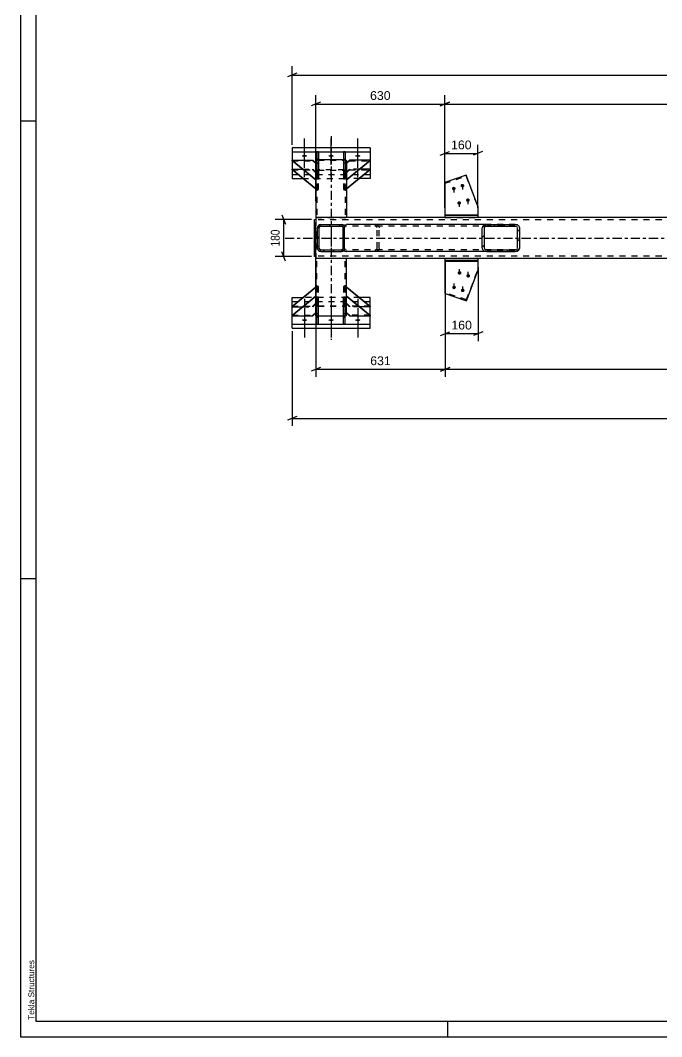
# Model space of a CAD drawing. Header units: millimetres. Extents: x 0 to 1189, y 0 to 841.
# Drawn here: x 0 to 208.6, y 0 to 330.8 of the extents above; entities that cross this region are included whole.
import ezdxf

# ---------------------------------------------------------------- set-up
doc = ezdxf.new("R2010")
doc.units = ezdxf.units.MM
doc.linetypes.add('DXK_LINE_DOT2', pattern=[3.9198, 1.9599, -1.9599])
doc.linetypes.add('DXK_LINE_DOT3', pattern=[5.9187, 2.979, -0.9799, 0.9799, -0.9799])
doc.styles.add('Arial', font='ARIAL.TTF', dxfattribs={"height": 0.2})
doc.styles.add('Arial Narrow', font='ARIALN.TTF', dxfattribs={"height": 0.2})

# ---------------------------------------------------------------- blocks, each defined once
blk = doc.blocks.new('Unknown-348435410-1129')
at = {"color": 5, "linetype": 'Continuous'}
for p, q in [((0, 841), (0, 0)), ((5, 836), (5, 5)), ((5, 298), (0, 298)), ((5, 149), (0, 149)), ((5, 5), (1184, 5)), ((139, 0), (139, 5)), ((0, 0), (1189, 0))]:
    blk.add_line(p, q, dxfattribs=at)
at = {"color": 174, "linetype": 'Continuous', "style": 'Arial'}
blk.add_text('Tekla Structures', height=1.9102, rotation=90, dxfattribs=at).set_placement((4.5, 5.5))
blk = doc.blocks.new('Part-348435410-24930 - 4423')
at = {"color": 2, "linetype": 'Continuous'}
for p, q in [((96.08, 266.65), (96.08, 265.05)), ((384.81, 266.65), (96.08, 266.65)), ((96.08, 254.92), (96.08, 265.05)), ((392.82, 266.65), (391.81, 266.65)), ((96.08, 253.32), (96.08, 254.92)), ((384.81, 253.32), (96.08, 253.32)), ((392.82, 253.32), (391.81, 253.32))]:
    blk.add_line(p, q, dxfattribs=at)
at = {"color": 7, "linetype": 'DXK_LINE_DOT2'}
for p, q in [((96.08, 266.65), (96.08, 266.18)), ((392.82, 265.85), (96.08, 265.85)), ((391.81, 266.65), (384.81, 266.65)), ((392.82, 266.65), (392.82, 266.65)), ((392.82, 266.65), (392.82, 266.65)), ((392.82, 266.65), (392.82, 266.53)), ((392.82, 266.53), (392.82, 266.65)), ((392.82, 266.53), (392.82, 266.18)), ((392.82, 266.18), (392.82, 266.53)), ((392.82, 266.18), (392.82, 265.66)), ((392.82, 265.85), (392.82, 266.18)), ((392.82, 265.85), (392.82, 254.3)), ((392.82, 265.79), (392.82, 265.85)), ((392.82, 265.85), (392.82, 265.79)), ((392.82, 265.62), (392.82, 265.79)), ((392.82, 265.79), (392.82, 265.62)), ((392.82, 265.66), (392.82, 254.3)), ((392.82, 265.62), (392.82, 254.61)), ((392.82, 265.62), (392.82, 254.35)), ((96.08, 254.92), (96.08, 253.44)), ((392.82, 254.12), (96.08, 254.12)), ((391.81, 253.32), (384.81, 253.32)), ((392.82, 254.35), (392.82, 254.61)), ((392.82, 254.35), (392.82, 254.18)), ((392.82, 254.18), (392.82, 254.35)), ((392.82, 254.3), (392.82, 253.79)), ((392.82, 253.79), (392.82, 254.3)), ((392.82, 254.18), (392.82, 254.12)), ((392.82, 254.12), (392.82, 254.18)), ((392.82, 253.79), (392.82, 253.44)), ((392.82, 253.44), (392.82, 253.79)), ((392.82, 253.44), (392.82, 253.32)), ((392.82, 253.32), (392.82, 253.44)), ((392.82, 253.32), (392.82, 253.32)), ((392.82, 253.32), (392.82, 253.32))]:
    blk.add_line(p, q, dxfattribs=at)
at = {"color": 7, "linetype": 'DXK_LINE_DOT3'}
blk.add_line((86.08, 259.98), (402.82, 259.98), dxfattribs=at)
blk = doc.blocks.new('Part-348435410-4530 - 4423')
at = {"color": 2, "linetype": 'Continuous'}
for p, q in [((107.08, 285.31), (106.08, 284.37)), ((106.08, 279.04), (113.75, 285.31)), ((113.75, 285.12), (106.08, 278.86)), ((113.75, 285.31), (107.08, 285.31)), ((113.75, 285.31), (113.75, 285.12)), ((106.08, 284.37), (106.08, 278.91))]:
    blk.add_line(p, q, dxfattribs=at)
at = {"color": 7, "linetype": 'DXK_LINE_DOT2'}
for p, q in [((107.08, 285.12), (106.08, 284.19)), ((107.08, 285.31), (107.08, 285.12)), ((107.08, 285.12), (113.75, 285.12)), ((106.08, 278.86), (106.08, 278.91)), ((106.08, 278.91), (106.08, 278.86))]:
    blk.add_line(p, q, dxfattribs=at)
blk = doc.blocks.new('Part-348435410-4466 - 4423')
at = {"color": 2, "linetype": 'Continuous'}
for p, q in [((88.42, 234.84), (96.08, 241.11)), ((96.08, 240.92), (88.42, 234.66)), ((96.08, 235.6), (96.08, 241.06)), ((95.08, 234.66), (96.08, 235.6)), ((88.42, 234.66), (88.42, 234.84)), ((88.42, 234.66), (95.08, 234.66))]:
    blk.add_line(p, q, dxfattribs=at)
at = {"color": 7, "linetype": 'DXK_LINE_DOT2'}
for p, q in [((96.08, 241.11), (96.08, 241.06)), ((96.08, 241.06), (96.08, 241.11)), ((95.08, 234.84), (96.08, 235.78)), ((88.42, 234.84), (95.08, 234.84)), ((95.08, 234.66), (95.08, 234.84))]:
    blk.add_line(p, q, dxfattribs=at)
blk = doc.blocks.new('Part-348435410-4461 - 4423')
at = {"color": 2, "linetype": 'Continuous'}
for p, q in [((106.08, 241.11), (113.75, 234.84)), ((106.08, 235.6), (106.08, 241.06)), ((113.75, 234.66), (106.08, 240.92)), ((107.08, 234.66), (106.08, 235.6)), ((107.08, 234.66), (113.75, 234.66)), ((113.75, 234.84), (113.75, 234.66))]:
    blk.add_line(p, q, dxfattribs=at)
at = {"color": 7, "linetype": 'DXK_LINE_DOT2'}
for p, q in [((106.08, 241.11), (106.08, 241.06)), ((106.08, 241.06), (106.08, 241.11)), ((106.08, 235.78), (107.08, 234.84)), ((113.75, 234.84), (107.08, 234.84)), ((107.08, 234.84), (107.08, 234.66))]:
    blk.add_line(p, q, dxfattribs=at)
blk = doc.blocks.new('Bolt-348435410-24957 - 4423')
at = {"linetype": 'Continuous'}
for points in [[(140.95, 275.52), (140.82, 275.53), (140.7, 275.57), (140.6, 275.63), (140.5, 275.71), (140.43, 275.8), (140.38, 275.91), (140.35, 276.03), (140.35, 276.14), (140.38, 276.26), (140.43, 276.37), (140.5, 276.46), (140.6, 276.54), (140.7, 276.6), (140.82, 276.64), (140.95, 276.65), (141.07, 276.64), (141.19, 276.6), (141.3, 276.54), (141.39, 276.46), (141.47, 276.37), (141.52, 276.26), (141.55, 276.14), (141.55, 276.03), (141.52, 275.91), (141.47, 275.8), (141.39, 275.71), (141.3, 275.63), (141.19, 275.57), (141.07, 275.53)], [(143.78, 276.46), (143.65, 276.48), (143.53, 276.51), (143.42, 276.57), (143.33, 276.65), (143.26, 276.75), (143.21, 276.85), (143.18, 276.97), (143.18, 277.09), (143.21, 277.2), (143.26, 277.31), (143.33, 277.4), (143.42, 277.48), (143.53, 277.54), (143.65, 277.58), (143.78, 277.59), (143.9, 277.58), (144.02, 277.54), (144.13, 277.48), (144.22, 277.4), (144.3, 277.31), (144.35, 277.2), (144.37, 277.09), (144.37, 276.97), (144.35, 276.85), (144.3, 276.75), (144.22, 276.65), (144.13, 276.57), (144.02, 276.51), (143.9, 276.48)], [(142.73, 270.8), (142.61, 270.81), (142.49, 270.85), (142.38, 270.91), (142.29, 270.98), (142.21, 271.08), (142.16, 271.19), (142.13, 271.3), (142.13, 271.42), (142.16, 271.54), (142.21, 271.64), (142.29, 271.74), (142.38, 271.82), (142.49, 271.88), (142.61, 271.91), (142.73, 271.93), (142.86, 271.91), (142.98, 271.88), (143.08, 271.82), (143.18, 271.74), (143.25, 271.64), (143.3, 271.54), (143.33, 271.42), (143.33, 271.3), (143.3, 271.19), (143.25, 271.08), (143.18, 270.98), (143.08, 270.91), (142.98, 270.85), (142.86, 270.81)], [(145.56, 271.74), (145.43, 271.75), (145.32, 271.79), (145.21, 271.85), (145.11, 271.93), (145.04, 272.02), (144.99, 272.13), (144.96, 272.25), (144.96, 272.36), (144.99, 272.48), (145.04, 272.59), (145.11, 272.68), (145.21, 272.76), (145.32, 272.82), (145.43, 272.86), (145.56, 272.87), (145.68, 272.86), (145.8, 272.82), (145.91, 272.76), (146, 272.68), (146.08, 272.59), (146.13, 272.48), (146.16, 272.36), (146.16, 272.25), (146.13, 272.13), (146.08, 272.02), (146, 271.93), (145.91, 271.85), (145.8, 271.79), (145.68, 271.75)]]:
    blk.add_hatch(color=1, dxfattribs=at).paths.add_polyline_path(points)
at = {"color": 1, "linetype": 'Continuous'}
for p, q in [((140.95, 276.54), (140.95, 274.83)), ((143.78, 277.48), (143.78, 275.77)), ((142.73, 271.82), (142.73, 270.11)), ((145.56, 272.76), (145.56, 271.05))]:
    blk.add_line(p, q, dxfattribs=at)
blk = doc.blocks.new('Part-348435410-4493 - 4423')
at = {"linetype": 'Continuous'}
h = blk.add_hatch(dxfattribs=at)
h.set_pattern_fill('', scale=0.7, style=0, pattern_type=0)
h.set_pattern_definition([(45, (104.8252, 255.665), (-1.57154, 1.57154), [])])
h.paths.add_polyline_path([(104.42, 255.58), (104.83, 255.66), (105.17, 255.9), (105.4, 256.24), (105.48, 256.65), (105.48, 263.32), (105.4, 263.73), (105.17, 264.07), (104.83, 264.3), (104.42, 264.38), (97.75, 264.38), (97.34, 264.3), (97, 264.07), (96.76, 263.73), (96.68, 263.32), (96.68, 256.65), (96.76, 256.24), (97, 255.9), (97.34, 255.66), (97.75, 255.58)])
h.paths.add_polyline_path([(97.55, 256.16), (97.37, 256.27), (97.26, 256.45), (97.22, 256.65), (97.22, 263.32), (97.26, 263.52), (97.37, 263.69), (97.55, 263.81), (97.75, 263.85), (104.42, 263.85), (104.62, 263.81), (104.79, 263.69), (104.91, 263.52), (104.95, 263.32), (104.95, 256.65), (104.91, 256.45), (104.79, 256.27), (104.62, 256.16), (104.42, 256.12), (97.75, 256.12)])
at = {"color": 7, "linetype": 'DXK_LINE_DOT2'}
for p, q in [((96.68, 263.32), (96.76, 263.73)), ((96.68, 256.65), (96.68, 263.32)), ((97.26, 263.52), (97.22, 263.32)), ((97.22, 256.65), (97.22, 263.32)), ((97.34, 264.3), (97.75, 264.38)), ((97.75, 263.85), (97.55, 263.81)), ((97.75, 264.38), (104.42, 264.38)), ((97.75, 263.85), (104.42, 263.85)), ((104.42, 264.38), (104.83, 264.3)), ((104.62, 263.81), (104.42, 263.85)), ((104.95, 263.32), (104.91, 263.52)), ((104.95, 256.65), (104.95, 263.32)), ((105.4, 263.73), (105.48, 263.32)), ((105.48, 256.65), (105.48, 263.32)), ((96.76, 256.24), (96.68, 256.65)), ((97.22, 256.65), (97.26, 256.45)), ((97.75, 255.58), (97.34, 255.66)), ((97.55, 256.16), (97.75, 256.12)), ((97.75, 256.12), (104.42, 256.12)), ((97.75, 255.58), (104.42, 255.58)), ((104.42, 256.12), (104.62, 256.16)), ((104.83, 255.66), (104.42, 255.58)), ((104.91, 256.45), (104.95, 256.65)), ((105.48, 256.65), (105.4, 256.24))]:
    blk.add_line(p, q, dxfattribs=at)
at = {"color": 2, "linetype": 'Continuous'}
for p, q in [((96.76, 263.73), (96.68, 263.32)), ((96.68, 256.65), (96.68, 263.32)), ((97.22, 263.32), (97.26, 263.52)), ((97.22, 256.65), (97.22, 263.32)), ((97.75, 264.38), (97.34, 264.3)), ((97.55, 263.81), (97.75, 263.85)), ((97.75, 264.38), (104.42, 264.38)), ((97.75, 263.85), (104.42, 263.85)), ((104.83, 264.3), (104.42, 264.38)), ((104.42, 263.85), (104.62, 263.81)), ((104.91, 263.52), (104.95, 263.32)), ((104.95, 256.65), (104.95, 263.32)), ((105.48, 263.32), (105.4, 263.73)), ((105.48, 256.65), (105.48, 263.32)), ((96.68, 256.65), (96.76, 256.24)), ((97.26, 256.45), (97.22, 256.65)), ((97.34, 255.66), (97.75, 255.58)), ((97.75, 256.12), (97.55, 256.16)), ((97.75, 256.12), (104.42, 256.12)), ((97.75, 255.58), (104.42, 255.58)), ((104.62, 256.16), (104.42, 256.12)), ((104.42, 255.58), (104.83, 255.66)), ((104.95, 256.65), (104.91, 256.45)), ((105.4, 256.24), (105.48, 256.65))]:
    blk.add_line(p, q, dxfattribs=at)
at = {"color": 7, "linetype": 'DXK_LINE_DOT2'}
for centre, radius, start, end in [((97.75, 263.32), 1.07, 112.5, 157.5), ((97.75, 263.32), 0.533, 112.5, 157.5), ((104.42, 263.32), 0.533, 22.5, 67.5), ((104.42, 263.32), 1.07, 22.5, 67.5), ((97.75, 256.65), 1.07, 202.5, 247.5), ((97.75, 256.65), 0.533, 202.5, 247.5), ((104.42, 256.65), 0.533, 292.5, 337.5), ((104.42, 256.65), 1.07, 292.5, 337.5)]:
    blk.add_arc(centre, radius, start, end, dxfattribs=at)
at = {"color": 2, "linetype": 'Continuous'}
for centre, radius, start, end in [((97.75, 263.32), 1.07, 112.5, 157.5), ((97.75, 263.32), 0.533, 112.5, 157.5), ((104.42, 263.32), 0.533, 22.5, 67.5), ((104.42, 263.32), 1.07, 22.5, 67.5), ((97.75, 256.65), 1.07, 202.5, 247.5), ((97.75, 256.65), 0.533, 202.5, 247.5), ((104.42, 256.65), 0.533, 292.5, 337.5), ((104.42, 256.65), 1.07, 292.5, 337.5)]:
    blk.add_arc(centre, radius, start, end, dxfattribs=at)
blk = doc.blocks.new('Part-348435410-4464 - 4423')
at = {"color": 2, "linetype": 'Continuous'}
for p, q in [((106.08, 244.07), (113.75, 237.81)), ((113.75, 237.62), (106.08, 243.89)), ((113.75, 237.62), (110.35, 237.62)), ((113.75, 237.81), (113.75, 237.62))]:
    blk.add_line(p, q, dxfattribs=at)
at = {"color": 7, "linetype": 'DXK_LINE_DOT2'}
for p, q in [((106.08, 238.56), (106.08, 244.07)), ((106.08, 238.75), (107.08, 237.81)), ((107.08, 237.62), (106.08, 238.56)), ((113.75, 237.81), (107.08, 237.81)), ((107.08, 237.81), (107.08, 237.62)), ((110.35, 237.62), (107.08, 237.62))]:
    blk.add_line(p, q, dxfattribs=at)
blk = doc.blocks.new('Part-348435410-4465 - 4423')
at = {"color": 2, "linetype": 'Continuous'}
for p, q in [((88.42, 237.81), (96.08, 244.07)), ((96.08, 243.89), (88.42, 237.62)), ((88.42, 237.62), (88.42, 237.81)), ((88.42, 237.62), (91.82, 237.62))]:
    blk.add_line(p, q, dxfattribs=at)
at = {"color": 7, "linetype": 'DXK_LINE_DOT2'}
for p, q in [((96.08, 238.56), (96.08, 244.07)), ((95.08, 237.81), (96.08, 238.75)), ((95.08, 237.62), (96.08, 238.56)), ((88.42, 237.81), (95.08, 237.81)), ((91.82, 237.62), (95.08, 237.62)), ((95.08, 237.62), (95.08, 237.81))]:
    blk.add_line(p, q, dxfattribs=at)
blk = doc.blocks.new('Part-348435410-4467 - 4423')
at = {"color": 7, "linetype": 'DXK_LINE_DOT2'}
for p, q in [((97.02, 244.21), (96.48, 244.21)), ((96.48, 244.21), (96.48, 238.29)), ((97.02, 238.29), (97.02, 244.21)), ((97.02, 240.57), (96.48, 240.57)), ((96.48, 238.88), (97.02, 238.88)), ((96.48, 238.29), (97.02, 238.29))]:
    blk.add_line(p, q, dxfattribs=at)
blk = doc.blocks.new('Part-348435410-4470 - 4423')
at = {"color": 7, "linetype": 'DXK_LINE_DOT2'}
for p, q in [((105.68, 244.21), (105.15, 244.21)), ((105.15, 244.21), (105.15, 238.29)), ((105.68, 238.29), (105.68, 244.21)), ((105.68, 240.57), (105.15, 240.57)), ((105.15, 238.88), (105.68, 238.88)), ((105.15, 238.29), (105.68, 238.29))]:
    blk.add_line(p, q, dxfattribs=at)
blk = doc.blocks.new('Part-348435410-4471 - 4423')
at = {"color": 2, "linetype": 'Continuous'}
for p, q in [((96.48, 231.9), (96.48, 240.79)), ((96.48, 240.79), (97.02, 240.79)), ((97.02, 231.9), (97.02, 240.79)), ((97.02, 231.9), (96.48, 231.9))]:
    blk.add_line(p, q, dxfattribs=at)
at = {"color": 7, "linetype": 'DXK_LINE_DOT2'}
for p, q in [((96.48, 235.46), (97.02, 235.46)), ((96.48, 234.18), (97.02, 234.18))]:
    blk.add_line(p, q, dxfattribs=at)
blk = doc.blocks.new('Part-348435410-4474 - 4423')
at = {"color": 2, "linetype": 'Continuous'}
for p, q in [((105.15, 231.9), (105.15, 240.79)), ((105.15, 240.79), (105.68, 240.79)), ((105.68, 231.9), (105.68, 240.79)), ((105.68, 231.9), (105.15, 231.9))]:
    blk.add_line(p, q, dxfattribs=at)
at = {"color": 7, "linetype": 'DXK_LINE_DOT2'}
for p, q in [((105.15, 235.46), (105.68, 235.46)), ((105.15, 234.18), (105.68, 234.18))]:
    blk.add_line(p, q, dxfattribs=at)
blk = doc.blocks.new('Part-348435410-4491 - 4423')
at = {"linetype": 'Continuous'}
h = blk.add_hatch(dxfattribs=at)
h.set_pattern_fill('', scale=0.7, style=0, pattern_type=0)
h.set_pattern_definition([(45, (161.4856, 255.665), (-1.57154, 1.57154), [])])
h.paths.add_polyline_path([(160.92, 255.58), (161.49, 255.66), (161.96, 255.9), (162.28, 256.24), (162.4, 256.65), (162.4, 263.32), (162.28, 263.73), (161.96, 264.07), (161.49, 264.3), (160.92, 264.38), (151.7, 264.38), (151.13, 264.3), (150.65, 264.07), (150.33, 263.73), (150.22, 263.32), (150.22, 256.65), (150.33, 256.24), (150.65, 255.9), (151.13, 255.66), (151.7, 255.58)])
h.paths.add_polyline_path([(151.41, 256.16), (151.18, 256.27), (151.02, 256.45), (150.96, 256.65), (150.96, 263.32), (151.02, 263.52), (151.18, 263.69), (151.41, 263.81), (151.7, 263.85), (160.92, 263.85), (161.2, 263.81), (161.44, 263.69), (161.6, 263.52), (161.66, 263.32), (161.66, 256.65), (161.6, 256.45), (161.44, 256.27), (161.2, 256.16), (160.92, 256.12), (151.7, 256.12)])
at = {"color": 2, "linetype": 'Continuous'}
for p, q in [((105.47, 264.3), (106.03, 264.38)), ((105.48, 263.66), (105.47, 264.3)), ((105.48, 264.07), (105.47, 264.3)), ((105.48, 264.07), (105.48, 263.32)), ((151.7, 264.38), (106.03, 264.38)), ((150.33, 263.73), (150.22, 263.32)), ((150.22, 256.65), (150.22, 263.32)), ((150.96, 263.32), (151.02, 263.52)), ((150.96, 256.65), (150.96, 263.32)), ((151.7, 264.38), (151.13, 264.3)), ((151.41, 263.81), (151.7, 263.85)), ((151.7, 264.38), (160.92, 264.38)), ((151.7, 263.85), (160.92, 263.85)), ((161.49, 264.3), (160.92, 264.38)), ((160.92, 263.85), (161.2, 263.81)), ((161.6, 263.52), (161.66, 263.32)), ((161.66, 256.65), (161.66, 263.32)), ((162.4, 263.32), (162.28, 263.73)), ((162.4, 256.65), (162.4, 263.32)), ((105.47, 255.66), (105.48, 256.3)), ((105.47, 255.66), (105.48, 255.9)), ((105.47, 255.66), (106.03, 255.58)), ((105.48, 256.24), (105.48, 256.65)), ((105.48, 255.9), (105.48, 256.24)), ((151.7, 255.58), (106.03, 255.58)), ((150.22, 256.65), (150.33, 256.24)), ((151.02, 256.45), (150.96, 256.65)), ((151.13, 255.66), (151.7, 255.58)), ((151.7, 256.12), (151.41, 256.16)), ((151.7, 256.12), (160.92, 256.12)), ((151.7, 255.58), (160.92, 255.58)), ((161.2, 256.16), (160.92, 256.12)), ((160.92, 255.58), (161.49, 255.66)), ((161.66, 256.65), (161.6, 256.45)), ((162.28, 256.24), (162.4, 256.65))]:
    blk.add_line(p, q, dxfattribs=at)
at = {"color": 7, "linetype": 'DXK_LINE_DOT2'}
for p, q in [((105.51, 263.69), (105.48, 263.66)), ((105.48, 256.65), (105.48, 263.32)), ((105.75, 263.81), (105.51, 263.69)), ((106.03, 263.85), (105.75, 263.81)), ((160.92, 263.85), (106.03, 263.85)), ((115.26, 264.38), (115.83, 264.3)), ((115.54, 263.81), (115.26, 263.85)), ((116, 263.32), (115.94, 263.52)), ((116, 256.65), (116, 263.32)), ((116.62, 263.73), (116.74, 263.32)), ((116.74, 256.65), (116.74, 263.32)), ((160.92, 264.38), (151.7, 264.38)), ((105.48, 256.3), (105.51, 256.27)), ((105.51, 256.27), (105.75, 256.16)), ((105.75, 256.16), (106.03, 256.12)), ((160.92, 256.12), (106.03, 256.12)), ((115.26, 256.12), (115.54, 256.16)), ((115.83, 255.66), (115.26, 255.58)), ((115.94, 256.45), (116, 256.65)), ((116.74, 256.65), (116.62, 256.24)), ((160.92, 255.58), (151.7, 255.58))]:
    blk.add_line(p, q, dxfattribs=at)
for centre, radius, start, end in [((115.38, 263.16), 0.673, 32.6792, 75.6162), ((115.49, 263), 1.35, 32.6792, 75.6162), ((115.38, 256.81), 0.673, 284.3838, 327.3208), ((115.49, 256.97), 1.35, 284.3838, 327.3208)]:
    blk.add_arc(centre, radius, start, end, dxfattribs=at)
at = {"color": 2, "linetype": 'Continuous'}
for centre, radius, start, end in [((151.47, 263), 1.35, 104.3888, 147.3287), ((151.58, 263.16), 0.673, 104.3888, 147.3287), ((161.04, 263.16), 0.673, 32.6713, 75.6112), ((161.15, 263), 1.35, 32.6713, 75.6112), ((151.47, 256.97), 1.35, 212.6713, 255.6112), ((151.58, 256.81), 0.673, 212.6713, 255.6112), ((161.04, 256.81), 0.673, 284.3888, 327.3287), ((161.15, 256.97), 1.35, 284.3888, 327.3287)]:
    blk.add_arc(centre, radius, start, end, dxfattribs=at)
blk = doc.blocks.new('Part-348435410-4542 - 4423')
at = {"color": 7, "linetype": 'DXK_LINE_DOT2'}
for p, q in [((105.15, 281.68), (105.15, 275.76)), ((105.68, 281.68), (105.15, 281.68)), ((105.68, 275.76), (105.68, 281.68)), ((105.68, 281.08), (105.15, 281.08)), ((105.68, 279.4), (105.15, 279.4)), ((105.15, 275.76), (105.68, 275.76))]:
    blk.add_line(p, q, dxfattribs=at)
blk = doc.blocks.new('Part-348435410-4543 - 4423')
at = {"color": 7, "linetype": 'DXK_LINE_DOT2'}
for p, q in [((96.48, 281.68), (96.48, 275.76)), ((97.02, 281.68), (96.48, 281.68)), ((97.02, 275.76), (97.02, 281.68)), ((96.48, 281.08), (97.02, 281.08)), ((97.02, 279.4), (96.48, 279.4)), ((96.48, 275.76), (97.02, 275.76))]:
    blk.add_line(p, q, dxfattribs=at)
blk = doc.blocks.new('Part-348435410-4546 - 4423')
at = {"color": 2, "linetype": 'Continuous'}
for p, q in [((105.15, 288.07), (105.15, 279.18)), ((105.68, 288.07), (105.15, 288.07)), ((105.68, 288.07), (105.68, 279.18)), ((105.68, 279.18), (105.15, 279.18))]:
    blk.add_line(p, q, dxfattribs=at)
at = {"color": 7, "linetype": 'DXK_LINE_DOT2'}
for p, q in [((105.15, 285.79), (105.68, 285.79)), ((105.15, 284.5), (105.68, 284.5))]:
    blk.add_line(p, q, dxfattribs=at)
blk = doc.blocks.new('Part-348435410-4547 - 4423')
at = {"color": 2, "linetype": 'Continuous'}
for p, q in [((96.48, 288.07), (96.48, 279.18)), ((97.02, 288.07), (96.48, 288.07)), ((97.02, 288.07), (97.02, 279.18)), ((97.02, 279.18), (96.48, 279.18))]:
    blk.add_line(p, q, dxfattribs=at)
at = {"color": 7, "linetype": 'DXK_LINE_DOT2'}
for p, q in [((96.48, 285.79), (97.02, 285.79)), ((96.48, 284.5), (97.02, 284.5))]:
    blk.add_line(p, q, dxfattribs=at)
blk = doc.blocks.new('Part-348435410-24948 - 4423')
at = {"color": 2, "linetype": 'Continuous'}
for p, q in [((148.76, 267.31), (138.06, 267.31)), ((138.06, 267.31), (138.06, 266.65)), ((148.76, 267.31), (148.76, 266.65))]:
    blk.add_line(p, q, dxfattribs=at)
at = {"color": 7, "linetype": 'DXK_LINE_DOT2'}
for p, q in [((138.06, 266.65), (138.06, 266.64)), ((138.06, 266.64), (138.06, 266.65)), ((138.06, 266.64), (148.76, 266.64)), ((148.76, 266.64), (148.76, 266.65)), ((148.76, 266.65), (148.76, 266.64))]:
    blk.add_line(p, q, dxfattribs=at)
blk = doc.blocks.new('Part-348435410-4548 - 4423')
at = {"color": 2, "linetype": 'Continuous'}
for p, q in [((106.08, 276.08), (113.75, 282.34)), ((113.75, 282.16), (106.08, 275.9)), ((113.75, 282.34), (110.35, 282.34)), ((113.75, 282.34), (113.75, 282.16))]:
    blk.add_line(p, q, dxfattribs=at)
at = {"color": 7, "linetype": 'DXK_LINE_DOT2'}
for p, q in [((107.08, 282.34), (106.08, 281.4)), ((107.08, 282.16), (106.08, 281.22)), ((106.08, 281.4), (106.08, 275.9)), ((110.35, 282.34), (107.08, 282.34)), ((107.08, 282.34), (107.08, 282.16)), ((107.08, 282.16), (113.75, 282.16))]:
    blk.add_line(p, q, dxfattribs=at)
blk = doc.blocks.new('Part-348435410-4549 - 4423')
at = {"color": 2, "linetype": 'Continuous'}
for p, q in [((88.42, 282.16), (88.42, 282.34)), ((88.42, 282.34), (96.08, 276.08)), ((88.42, 282.34), (91.82, 282.34)), ((96.08, 275.9), (88.42, 282.16))]:
    blk.add_line(p, q, dxfattribs=at)
at = {"color": 7, "linetype": 'DXK_LINE_DOT2'}
for p, q in [((88.42, 282.16), (95.08, 282.16)), ((91.82, 282.34), (95.08, 282.34)), ((95.08, 282.16), (95.08, 282.34)), ((95.08, 282.34), (96.08, 281.4)), ((95.08, 282.16), (96.08, 281.22)), ((96.08, 281.4), (96.08, 275.9))]:
    blk.add_line(p, q, dxfattribs=at)
blk = doc.blocks.new('Part-348435410-24950 - 4423')
at = {"color": 2, "linetype": 'Continuous'}
for p, q in [((95.68, 253.98), (95.68, 265.98)), ((95.68, 265.98), (96.08, 265.98)), ((96.08, 253.98), (95.68, 253.98))]:
    blk.add_line(p, q, dxfattribs=at)
at = {"color": 7, "linetype": 'DXK_LINE_DOT2'}
blk.add_line((96.08, 265.98), (96.08, 253.98), dxfattribs=at)
blk = doc.blocks.new('Part-348435410-4550 - 4423')
at = {"color": 2, "linetype": 'Continuous'}
for p, q in [((88.42, 285.12), (88.42, 285.31)), ((88.42, 285.31), (96.08, 279.04)), ((88.42, 285.31), (95.08, 285.31)), ((96.08, 278.86), (88.42, 285.12)), ((95.08, 285.31), (96.08, 284.37)), ((96.08, 284.37), (96.08, 278.91))]:
    blk.add_line(p, q, dxfattribs=at)
at = {"color": 7, "linetype": 'DXK_LINE_DOT2'}
for p, q in [((88.42, 285.12), (95.08, 285.12)), ((95.08, 285.12), (95.08, 285.31)), ((95.08, 285.12), (96.08, 284.19)), ((96.08, 278.91), (96.08, 278.86))]:
    blk.add_line(p, q, dxfattribs=at)
blk = doc.blocks.new('Part-348435410-24931 - 4423')
at = {"color": 7, "linetype": 'DXK_LINE_DOT3'}
blk.add_line((101.08, 262.71), (101.08, 226.84), dxfattribs=at)
at = {"color": 2, "linetype": 'Continuous'}
for p, q in [((96.08, 241.06), (96.08, 253.32)), ((106.08, 241.06), (106.08, 253.32)), ((96.08, 234.8), (96.08, 235.6)), ((106.08, 234.8), (106.08, 235.6)), ((96.14, 234.69), (96.08, 234.8)), ((96.32, 234.6), (96.14, 234.69)), ((96.48, 234.57), (96.32, 234.6)), ((105.15, 234.52), (97.02, 234.52)), ((105.85, 234.6), (105.68, 234.57)), ((106.02, 234.69), (105.85, 234.6)), ((106.08, 234.8), (106.02, 234.69))]:
    blk.add_line(p, q, dxfattribs=at)
at = {"color": 7, "linetype": 'DXK_LINE_DOT2'}
for p, q in [((106.08, 253.32), (96.08, 253.32)), ((96.48, 234.8), (96.48, 253.32)), ((105.68, 234.8), (105.68, 253.32)), ((96.08, 235.6), (96.08, 241.06)), ((106.08, 235.6), (106.08, 241.06)), ((96.08, 237.67), (96.14, 237.77)), ((96.14, 237.77), (96.32, 237.86)), ((96.32, 237.86), (96.58, 237.92)), ((96.51, 237.72), (96.48, 237.67)), ((96.6, 237.77), (96.51, 237.72)), ((96.58, 237.92), (96.88, 237.94)), ((96.73, 237.8), (96.6, 237.77)), ((96.88, 237.81), (96.73, 237.8)), ((96.88, 237.94), (105.28, 237.94)), ((96.88, 237.81), (105.28, 237.81)), ((105.28, 237.94), (105.59, 237.92)), ((105.44, 237.8), (105.28, 237.81)), ((105.57, 237.77), (105.44, 237.8)), ((105.65, 237.72), (105.57, 237.77)), ((105.59, 237.92), (105.85, 237.86)), ((105.68, 237.67), (105.65, 237.72)), ((105.85, 237.86), (106.02, 237.77)), ((106.02, 237.77), (106.08, 237.67)), ((96.48, 234.8), (96.51, 234.74)), ((96.58, 234.54), (96.48, 234.57)), ((96.51, 234.74), (96.6, 234.7)), ((96.88, 234.52), (96.58, 234.54)), ((96.6, 234.7), (96.73, 234.67)), ((96.73, 234.67), (96.88, 234.66)), ((96.88, 234.66), (105.28, 234.66)), ((97.02, 234.52), (96.88, 234.52)), ((105.28, 234.52), (105.15, 234.52)), ((105.28, 234.66), (105.44, 234.67)), ((105.59, 234.54), (105.28, 234.52)), ((105.44, 234.67), (105.57, 234.7)), ((105.57, 234.7), (105.65, 234.74)), ((105.68, 234.57), (105.59, 234.54)), ((105.65, 234.74), (105.68, 234.8))]:
    blk.add_line(p, q, dxfattribs=at)
blk = doc.blocks.new('Part-348435410-24945 - 4423')
at = {"color": 2, "linetype": 'Continuous'}
for p, q in [((88.42, 230.65), (88.42, 240.57)), ((88.42, 240.57), (91.79, 240.57)), ((113.75, 240.57), (110.37, 240.57)), ((113.75, 230.65), (113.75, 240.57)), ((88.42, 231.9), (113.75, 231.9)), ((88.42, 230.65), (113.75, 230.65))]:
    blk.add_line(p, q, dxfattribs=at)
at = {"color": 7, "linetype": 'DXK_LINE_DOT2'}
for p, q in [((88.42, 239.31), (113.75, 239.31)), ((110.37, 240.57), (91.79, 240.57))]:
    blk.add_line(p, q, dxfattribs=at)
blk = doc.blocks.new('Part-348435410-24943 - 4423')
at = {"color": 7, "linetype": 'DXK_LINE_DOT3'}
blk.add_line((101.08, 293.13), (101.08, 257.25), dxfattribs=at)
at = {"color": 2, "linetype": 'Continuous'}
for p, q in [((96.08, 285.17), (96.14, 285.28)), ((96.08, 285.17), (96.08, 284.37)), ((96.14, 285.28), (96.32, 285.36)), ((96.48, 285.4), (96.32, 285.36)), ((105.15, 285.44), (97.02, 285.44)), ((105.85, 285.36), (105.68, 285.4)), ((105.85, 285.36), (106.02, 285.28)), ((106.02, 285.28), (106.08, 285.17)), ((106.08, 285.17), (106.08, 284.37)), ((96.08, 278.91), (96.08, 266.65)), ((106.08, 278.91), (106.08, 266.65))]:
    blk.add_line(p, q, dxfattribs=at)
at = {"color": 7, "linetype": 'DXK_LINE_DOT2'}
for p, q in [((96.58, 285.42), (96.48, 285.4)), ((96.51, 285.22), (96.48, 285.17)), ((96.48, 285.17), (96.48, 266.65)), ((96.6, 285.27), (96.51, 285.22)), ((96.58, 285.42), (96.88, 285.44)), ((96.73, 285.3), (96.6, 285.27)), ((96.88, 285.31), (96.73, 285.3)), ((97.02, 285.44), (96.88, 285.44)), ((96.88, 285.31), (105.28, 285.31)), ((105.28, 285.44), (105.15, 285.44)), ((105.28, 285.44), (105.59, 285.42)), ((105.44, 285.3), (105.28, 285.31)), ((105.57, 285.27), (105.44, 285.3)), ((105.65, 285.22), (105.57, 285.27)), ((105.68, 285.4), (105.59, 285.42)), ((105.68, 285.17), (105.65, 285.22)), ((105.68, 285.17), (105.68, 266.65)), ((96.08, 284.37), (96.08, 276.08)), ((96.14, 282.19), (96.08, 282.3)), ((96.32, 282.1), (96.14, 282.19)), ((96.58, 282.04), (96.32, 282.1)), ((96.48, 282.3), (96.51, 282.25)), ((96.51, 282.25), (96.6, 282.2)), ((96.88, 282.02), (96.58, 282.04)), ((96.6, 282.2), (96.73, 282.17)), ((96.73, 282.17), (96.88, 282.16)), ((105.28, 282.16), (96.88, 282.16)), ((96.88, 282.02), (105.28, 282.02)), ((105.28, 282.16), (105.44, 282.17)), ((105.59, 282.04), (105.28, 282.02)), ((105.44, 282.17), (105.57, 282.2)), ((105.57, 282.2), (105.65, 282.25)), ((105.85, 282.1), (105.59, 282.04)), ((105.65, 282.25), (105.68, 282.3)), ((106.02, 282.19), (105.85, 282.1)), ((106.08, 282.3), (106.02, 282.19)), ((106.08, 284.37), (106.08, 276.08)), ((96.08, 266.65), (106.08, 266.65))]:
    blk.add_line(p, q, dxfattribs=at)
blk = doc.blocks.new('Part-348435410-24944 - 4423')
at = {"color": 2, "linetype": 'Continuous'}
for p, q in [((113.75, 289.32), (88.42, 289.32)), ((88.42, 289.32), (88.42, 279.4)), ((88.42, 288.07), (113.75, 288.07)), ((113.75, 289.32), (113.75, 279.4)), ((88.42, 279.4), (91.79, 279.4)), ((113.75, 279.4), (110.37, 279.4))]:
    blk.add_line(p, q, dxfattribs=at)
at = {"color": 7, "linetype": 'DXK_LINE_DOT2'}
for p, q in [((88.42, 280.65), (113.75, 280.65)), ((91.79, 279.4), (105.57, 279.4)), ((110.37, 279.4), (105.57, 279.4))]:
    blk.add_line(p, q, dxfattribs=at)
blk = doc.blocks.new('Part-348435410-24946 - 4423')
at = {"color": 2, "linetype": 'Continuous'}
for p, q in [((138.17, 252.65), (138.17, 253.32)), ((148.87, 252.65), (138.17, 252.65)), ((148.87, 252.65), (148.87, 253.32))]:
    blk.add_line(p, q, dxfattribs=at)
at = {"color": 7, "linetype": 'DXK_LINE_DOT2'}
blk.add_line((148.87, 253.32), (138.17, 253.32), dxfattribs=at)
blk = doc.blocks.new('Part-348435410-24951 - 4423')
at = {"color": 7, "linetype": 'DXK_LINE_DOT2'}
for p, q in [((138.17, 252.65), (138.17, 252.68)), ((138.17, 252.68), (148.87, 252.68)), ((138.17, 252.65), (138.17, 252.68)), ((148.87, 252.65), (148.87, 252.68)), ((148.87, 252.65), (148.87, 252.68)), ((145.08, 239.82), (148.87, 249.86)), ((145.08, 239.82), (138.17, 242.18)), ((145.08, 239.55), (145.08, 239.82))]:
    blk.add_line(p, q, dxfattribs=at)
at = {"color": 2, "linetype": 'Continuous'}
for p, q in [((138.17, 241.9), (138.17, 252.65)), ((138.17, 252.41), (148.87, 252.41)), ((148.87, 249.59), (148.87, 252.65)), ((145.08, 239.55), (148.87, 249.59)), ((138.17, 241.9), (145.08, 239.55))]:
    blk.add_line(p, q, dxfattribs=at)
blk = doc.blocks.new('Part-348435410-24952 - 4423')
at = {"color": 2, "linetype": 'Continuous'}
for p, q in [((144.97, 280.42), (138.06, 278.06)), ((138.06, 278.06), (138.06, 267.31)), ((148.76, 270.38), (144.97, 280.42)), ((148.76, 270.38), (148.76, 267.31)), ((138.06, 267.56), (148.76, 267.56))]:
    blk.add_line(p, q, dxfattribs=at)
at = {"color": 7, "linetype": 'DXK_LINE_DOT2'}
for p, q in [((138.06, 277.79), (144.97, 280.14)), ((144.97, 280.42), (144.97, 280.14)), ((144.97, 280.14), (148.76, 270.11)), ((138.06, 267.28), (138.06, 267.31)), ((138.06, 267.28), (138.06, 267.31)), ((148.76, 267.28), (138.06, 267.28)), ((148.76, 267.31), (148.76, 267.28)), ((148.76, 267.31), (148.76, 267.28))]:
    blk.add_line(p, q, dxfattribs=at)
blk = doc.blocks.new('Bolt-348435410-24954 - 4423')
at = {"linetype": 'Continuous'}
for points in [[(92.42, 286.99), (92.6, 286.99), (92.77, 286.97), (92.93, 286.94), (93.06, 286.9), (93.17, 286.85), (93.24, 286.79), (93.28, 286.73), (93.28, 286.67), (93.24, 286.61), (93.17, 286.55), (93.06, 286.5), (92.93, 286.46), (92.77, 286.43), (92.6, 286.41), (92.42, 286.4), (92.24, 286.41), (92.06, 286.43), (91.91, 286.46), (91.77, 286.5), (91.67, 286.55), (91.59, 286.61), (91.56, 286.67), (91.56, 286.73), (91.59, 286.79), (91.67, 286.85), (91.77, 286.9), (91.91, 286.94), (92.06, 286.97), (92.24, 286.99)], [(101.08, 286.99), (101.26, 286.99), (101.44, 286.97), (101.59, 286.94), (101.73, 286.9), (101.83, 286.85), (101.91, 286.79), (101.95, 286.73), (101.95, 286.67), (101.91, 286.61), (101.83, 286.55), (101.73, 286.5), (101.59, 286.46), (101.44, 286.43), (101.26, 286.41), (101.08, 286.4), (100.9, 286.41), (100.73, 286.43), (100.57, 286.46), (100.44, 286.5), (100.33, 286.55), (100.26, 286.61), (100.22, 286.67), (100.22, 286.73), (100.26, 286.79), (100.33, 286.85), (100.44, 286.9), (100.57, 286.94), (100.73, 286.97), (100.9, 286.99)], [(109.75, 286.99), (109.93, 286.99), (110.1, 286.97), (110.26, 286.94), (110.39, 286.9), (110.5, 286.85), (110.57, 286.79), (110.61, 286.73), (110.61, 286.67), (110.57, 286.61), (110.5, 286.55), (110.39, 286.5), (110.26, 286.46), (110.1, 286.43), (109.93, 286.41), (109.75, 286.4), (109.57, 286.41), (109.4, 286.43), (109.24, 286.46), (109.11, 286.5), (109, 286.55), (108.93, 286.61), (108.89, 286.67), (108.89, 286.73), (108.93, 286.79), (109, 286.85), (109.11, 286.9), (109.24, 286.94), (109.4, 286.97), (109.57, 286.99)]]:
    blk.add_hatch(color=1, dxfattribs=at).paths.add_polyline_path(points)
at = {"color": 1, "linetype": 'Continuous'}
for p, q in [((92.42, 285.76), (92.42, 292.34)), ((101.08, 285.76), (101.08, 292.34)), ((109.75, 285.76), (109.75, 292.34))]:
    blk.add_line(p, q, dxfattribs=at)
at = {"color": 1, "linetype": 'DXK_LINE_DOT2'}
for p, q in [((92.42, 282.79), (92.42, 289.37)), ((109.75, 282.79), (109.75, 289.37)), ((92.42, 279.83), (92.42, 286.41)), ((101.08, 279.83), (101.08, 286.41)), ((109.75, 279.83), (109.75, 286.41))]:
    blk.add_line(p, q, dxfattribs=at)
blk = doc.blocks.new('Bolt-348435410-24955 - 4423')
at = {"linetype": 'Continuous'}
for points in [[(92.42, 232.97), (92.24, 232.98), (92.06, 233), (91.91, 233.03), (91.77, 233.07), (91.67, 233.12), (91.59, 233.18), (91.56, 233.24), (91.56, 233.3), (91.59, 233.36), (91.67, 233.42), (91.77, 233.47), (91.91, 233.51), (92.06, 233.54), (92.24, 233.56), (92.42, 233.57), (92.6, 233.56), (92.77, 233.54), (92.93, 233.51), (93.06, 233.47), (93.17, 233.42), (93.24, 233.36), (93.28, 233.3), (93.28, 233.24), (93.24, 233.18), (93.17, 233.12), (93.06, 233.07), (92.93, 233.03), (92.77, 233), (92.6, 232.98)], [(101.08, 232.97), (100.9, 232.98), (100.73, 233), (100.57, 233.03), (100.44, 233.07), (100.33, 233.12), (100.26, 233.18), (100.22, 233.24), (100.22, 233.3), (100.26, 233.36), (100.33, 233.42), (100.44, 233.47), (100.57, 233.51), (100.73, 233.54), (100.9, 233.56), (101.08, 233.57), (101.26, 233.56), (101.44, 233.54), (101.59, 233.51), (101.73, 233.47), (101.83, 233.42), (101.91, 233.36), (101.95, 233.3), (101.95, 233.24), (101.91, 233.18), (101.83, 233.12), (101.73, 233.07), (101.59, 233.03), (101.44, 233), (101.26, 232.98)], [(109.75, 232.97), (109.57, 232.98), (109.4, 233), (109.24, 233.03), (109.11, 233.07), (109, 233.12), (108.93, 233.18), (108.89, 233.24), (108.89, 233.3), (108.93, 233.36), (109, 233.42), (109.11, 233.47), (109.24, 233.51), (109.4, 233.54), (109.57, 233.56), (109.75, 233.57), (109.93, 233.56), (110.1, 233.54), (110.26, 233.51), (110.39, 233.47), (110.5, 233.42), (110.57, 233.36), (110.61, 233.3), (110.61, 233.24), (110.57, 233.18), (110.5, 233.12), (110.39, 233.07), (110.26, 233.03), (110.1, 233), (109.93, 232.98)]]:
    blk.add_hatch(color=1, dxfattribs=at).paths.add_polyline_path(points)
at = {"color": 1, "linetype": 'DXK_LINE_DOT2'}
for p, q in [((92.42, 240.14), (92.42, 233.56)), ((101.08, 240.14), (101.08, 233.56)), ((109.75, 240.14), (109.75, 233.56)), ((92.42, 237.17), (92.42, 230.6)), ((109.75, 237.17), (109.75, 230.6))]:
    blk.add_line(p, q, dxfattribs=at)
at = {"color": 1, "linetype": 'Continuous'}
for p, q in [((92.42, 234.21), (92.42, 227.63)), ((101.08, 234.21), (101.08, 227.63)), ((109.75, 234.21), (109.75, 227.63))]:
    blk.add_line(p, q, dxfattribs=at)
blk = doc.blocks.new('Bolt-348435410-24956 - 4423')
at = {"linetype": 'Continuous'}
for points in [[(142.84, 249.17), (142.96, 249.16), (143.08, 249.12), (143.19, 249.06), (143.28, 248.98), (143.36, 248.89), (143.41, 248.78), (143.43, 248.66), (143.43, 248.55), (143.41, 248.43), (143.36, 248.32), (143.28, 248.23), (143.19, 248.15), (143.08, 248.09), (142.96, 248.05), (142.84, 248.04), (142.71, 248.05), (142.59, 248.09), (142.48, 248.15), (142.39, 248.23), (142.32, 248.32), (142.27, 248.43), (142.24, 248.55), (142.24, 248.66), (142.27, 248.78), (142.32, 248.89), (142.39, 248.98), (142.48, 249.06), (142.59, 249.12), (142.71, 249.16)], [(145.66, 248.23), (145.79, 248.21), (145.91, 248.18), (146.02, 248.12), (146.11, 248.04), (146.18, 247.95), (146.23, 247.84), (146.26, 247.72), (146.26, 247.6), (146.23, 247.49), (146.18, 247.38), (146.11, 247.29), (146.02, 247.21), (145.91, 247.15), (145.79, 247.11), (145.66, 247.1), (145.54, 247.11), (145.42, 247.15), (145.31, 247.21), (145.22, 247.29), (145.14, 247.38), (145.09, 247.49), (145.07, 247.6), (145.07, 247.72), (145.09, 247.84), (145.14, 247.95), (145.22, 248.04), (145.31, 248.12), (145.42, 248.18), (145.54, 248.21)], [(141.05, 244.45), (141.18, 244.43), (141.3, 244.4), (141.41, 244.34), (141.5, 244.26), (141.57, 244.16), (141.62, 244.06), (141.65, 243.94), (141.65, 243.82), (141.62, 243.71), (141.57, 243.6), (141.5, 243.51), (141.41, 243.43), (141.3, 243.37), (141.18, 243.33), (141.05, 243.32), (140.93, 243.33), (140.81, 243.37), (140.7, 243.43), (140.61, 243.51), (140.53, 243.6), (140.48, 243.71), (140.46, 243.82), (140.46, 243.94), (140.48, 244.06), (140.53, 244.16), (140.61, 244.26), (140.7, 244.34), (140.81, 244.4), (140.93, 244.43)], [(143.88, 243.5), (144.01, 243.49), (144.12, 243.46), (144.23, 243.4), (144.33, 243.32), (144.4, 243.22), (144.45, 243.11), (144.48, 243), (144.48, 242.88), (144.45, 242.77), (144.4, 242.66), (144.33, 242.56), (144.23, 242.48), (144.12, 242.43), (144.01, 242.39), (143.88, 242.38), (143.76, 242.39), (143.64, 242.43), (143.53, 242.48), (143.43, 242.56), (143.36, 242.66), (143.31, 242.77), (143.28, 242.88), (143.28, 243), (143.31, 243.11), (143.36, 243.22), (143.43, 243.32), (143.53, 243.4), (143.64, 243.46), (143.76, 243.49)]]:
    blk.add_hatch(color=1, dxfattribs=at).paths.add_polyline_path(points)
at = {"color": 1, "linetype": 'Continuous'}
for p, q in [((142.84, 248.15), (142.84, 249.86)), ((145.66, 247.21), (145.66, 248.92)), ((141.05, 243.43), (141.05, 245.14)), ((143.88, 242.48), (143.88, 244.19))]:
    blk.add_line(p, q, dxfattribs=at)
blk = doc.blocks.new('StraightDimension-348435410-17118 - 4423')
at = {"color": 7, "linetype": 'Continuous'}
for p, q in [((136.56, 286.9), (139.56, 288.1)), ((138.06, 269.83), (138.06, 290.35)), ((150.26, 288.1), (147.26, 286.9)), ((148.76, 269.83), (148.76, 290.35)), ((138.06, 287.5), (148.76, 287.5))]:
    blk.add_line(p, q, dxfattribs=at)
at = {"color": 0}
blk.add_wipeout([(147.35, 288.25), (147.35, 292.45), (139.48, 292.45), (139.48, 288.25)], dxfattribs=at)
at = {"color": 3, "style": 'Arial'}
blk.add_text('160', height=2.865, dxfattribs=at).set_placement((140.08, 288.85))
blk = doc.blocks.new('StraightDimension-348435410-17072 - 4423')
at = {"color": 7, "linetype": 'Continuous'}
for p, q in [((138.06, 271.98), (138.06, 306.43)), ((392.82, 267.65), (392.82, 306.43)), ((139.56, 304.18), (136.56, 302.98)), ((138.06, 303.58), (392.82, 303.58)), ((391.32, 302.98), (394.32, 304.18))]:
    blk.add_line(p, q, dxfattribs=at)
at = {"color": 0}
blk.add_wipeout([(270.49, 304.33), (270.49, 308.53), (260.39, 308.53), (260.39, 304.33)], dxfattribs=at)
at = {"color": 3, "style": 'Arial'}
blk.add_text('3821', height=2.865, dxfattribs=at).set_placement((260.99, 304.93))
blk = doc.blocks.new('StraightDimension-348435410-17073 - 4423')
at = {"color": 7, "linetype": 'Continuous'}
for p, q in [((96.08, 271.98), (96.08, 306.43)), ((138.06, 271.98), (138.06, 306.43)), ((97.58, 304.18), (94.58, 302.98)), ((96.08, 303.58), (138.06, 303.58)), ((136.56, 302.98), (139.56, 304.18))]:
    blk.add_line(p, q, dxfattribs=at)
at = {"color": 0}
blk.add_wipeout([(121.01, 304.33), (121.01, 308.53), (113.14, 308.53), (113.14, 304.33)], dxfattribs=at)
at = {"color": 3, "style": 'Arial'}
blk.add_text('630', height=2.865, dxfattribs=at).set_placement((113.74, 304.93))
blk = doc.blocks.new('StraightDimension-348435410-17091 - 4423')
at = {"color": 7, "linetype": 'Continuous'}
for p, q in [((392.82, 258.98), (392.82, 214.84)), ((138.17, 252.32), (138.17, 214.84)), ((139.67, 217.84), (136.67, 216.64)), ((138.17, 217.24), (392.82, 217.24)), ((391.32, 216.64), (394.32, 217.84))]:
    blk.add_line(p, q, dxfattribs=at)
at = {"color": 0}
blk.add_wipeout([(270.54, 217.99), (270.54, 222.19), (260.44, 222.19), (260.44, 217.99)], dxfattribs=at)
at = {"color": 3, "style": 'Arial'}
blk.add_text('3820', height=2.865, dxfattribs=at).set_placement((261.04, 218.59))
blk = doc.blocks.new('StraightDimension-348435410-17092 - 4423')
at = {"color": 7, "linetype": 'Continuous'}
for p, q in [((96.08, 252.32), (96.08, 214.84)), ((138.17, 252.32), (138.17, 214.84)), ((97.58, 217.84), (94.58, 216.64)), ((96.08, 217.24), (138.17, 217.24)), ((136.67, 216.64), (139.67, 217.84))]:
    blk.add_line(p, q, dxfattribs=at)
at = {"color": 0}
blk.add_wipeout([(121.06, 217.99), (121.06, 222.19), (113.19, 222.19), (113.19, 217.99)], dxfattribs=at)
at = {"color": 3, "style": 'Arial'}
blk.add_text('631', height=2.865, dxfattribs=at).set_placement((113.79, 218.59))
blk = doc.blocks.new('StraightDimension-348435410-17129 - 4423')
at = {"color": 7, "linetype": 'Continuous'}
for p, q in [((138.17, 248.59), (138.17, 226.45)), ((148.87, 250.51), (148.87, 226.45)), ((136.67, 228.25), (139.67, 229.45)), ((138.17, 228.85), (148.87, 228.85)), ((150.37, 229.45), (147.37, 228.25))]:
    blk.add_line(p, q, dxfattribs=at)
at = {"color": 0}
blk.add_wipeout([(147.45, 229.6), (147.45, 233.8), (139.58, 233.8), (139.58, 229.6)], dxfattribs=at)
at = {"color": 3, "style": 'Arial'}
blk.add_text('160', height=2.865, dxfattribs=at).set_placement((140.18, 230.2))
blk = doc.blocks.new('StraightDimension-348435410-17178 - 4423')
at = {"color": 7, "linetype": 'Continuous'}
for p, q in [((394.48, 244.32), (394.48, 198.86)), ((88.42, 229.65), (88.42, 198.86)), ((89.92, 201.86), (86.92, 200.66)), ((392.98, 200.66), (395.98, 201.86)), ((88.42, 201.26), (394.48, 201.26))]:
    blk.add_line(p, q, dxfattribs=at)
at = {"color": 0}
blk.add_wipeout([(246.5, 202.01), (246.5, 206.21), (236.4, 206.21), (236.4, 202.01)], dxfattribs=at)
at = {"color": 3, "style": 'Arial'}
blk.add_text('4591', height=2.865, dxfattribs=at).set_placement((237, 202.61))
blk = doc.blocks.new('StraightDimension-348435410-17186 - 4423')
at = {"color": 7, "linetype": 'Continuous'}
for p, q in [((88.42, 290.32), (88.42, 315.88)), ((392.81, 275.65), (392.81, 315.88)), ((89.92, 313.63), (86.92, 312.43)), ((88.42, 313.03), (392.81, 313.03)), ((391.31, 312.43), (394.31, 313.63))]:
    blk.add_line(p, q, dxfattribs=at)
at = {"color": 0}
blk.add_wipeout([(245.66, 313.78), (245.66, 317.98), (235.57, 317.98), (235.57, 313.78)], dxfattribs=at)
at = {"color": 3, "style": 'Arial'}
blk.add_text('4566', height=2.865, dxfattribs=at).set_placement((236.17, 314.38))
blk = doc.blocks.new('StraightDimension-348435410-22322 - 4423')
at = {"color": 7, "linetype": 'Continuous'}
for p, q in [((94.68, 265.98), (82.83, 265.98)), ((85.08, 267.48), (86.28, 264.48)), ((85.68, 253.98), (85.68, 265.98)), ((86.28, 252.48), (85.08, 255.48)), ((94.68, 253.98), (82.83, 253.98))]:
    blk.add_line(p, q, dxfattribs=at)
at = {"color": 0}
blk.add_wipeout([(84.93, 263.33), (80.73, 263.33), (80.73, 256.64), (84.93, 256.64)], dxfattribs=at)
at = {"color": 3, "style": 'Arial Narrow'}
blk.add_text('180', height=2.863, rotation=90.0002, dxfattribs=at).set_placement((84.33, 257.24))

msp = doc.modelspace()

# ---------------------------------------------------------------- block references
for name in ['Unknown-348435410-1129', 'Bolt-348435410-24954 - 4423', 'Part-348435410-24943 - 4423', 'Part-348435410-24944 - 4423', 'Part-348435410-4547 - 4423', 'Part-348435410-4546 - 4423', 'Part-348435410-4550 - 4423', 'Part-348435410-4530 - 4423', 'Part-348435410-4549 - 4423', 'Part-348435410-4543 - 4423', 'Part-348435410-4542 - 4423', 'Part-348435410-4548 - 4423', 'Part-348435410-24952 - 4423', 'Bolt-348435410-24957 - 4423', 'Part-348435410-24930 - 4423', 'Part-348435410-24950 - 4423', 'Part-348435410-24948 - 4423', 'Part-348435410-24931 - 4423', 'Part-348435410-4493 - 4423', 'Part-348435410-4491 - 4423', 'Part-348435410-24946 - 4423', 'Part-348435410-24951 - 4423', 'Bolt-348435410-24956 - 4423', 'Part-348435410-4465 - 4423', 'Part-348435410-4467 - 4423', 'Part-348435410-4470 - 4423', 'Part-348435410-4464 - 4423', 'Part-348435410-4466 - 4423', 'Part-348435410-24945 - 4423', 'Bolt-348435410-24955 - 4423', 'Part-348435410-4471 - 4423', 'Part-348435410-4474 - 4423', 'Part-348435410-4461 - 4423']:
    msp.add_blockref(name, (0, 0))

# ---------------------------------------------------------------- next in the draw order: block references
for name in ['StraightDimension-348435410-17118 - 4423', 'StraightDimension-348435410-17091 - 4423']:
    msp.add_blockref(name, (0, 0))

# ---------------------------------------------------------------- next in the draw order: block references
for name in ['StraightDimension-348435410-17072 - 4423', 'StraightDimension-348435410-17092 - 4423']:
    msp.add_blockref(name, (0, 0))

# ---------------------------------------------------------------- next in the draw order: block references
for name in ['StraightDimension-348435410-17073 - 4423', 'StraightDimension-348435410-22322 - 4423', 'StraightDimension-348435410-17129 - 4423']:
    msp.add_blockref(name, (0, 0))

# ---------------------------------------------------------------- next in the draw order: block references
for name in ['StraightDimension-348435410-17186 - 4423', 'StraightDimension-348435410-17178 - 4423']:
    msp.add_blockref(name, (0, 0))

doc.saveas('drawing.dxf')
